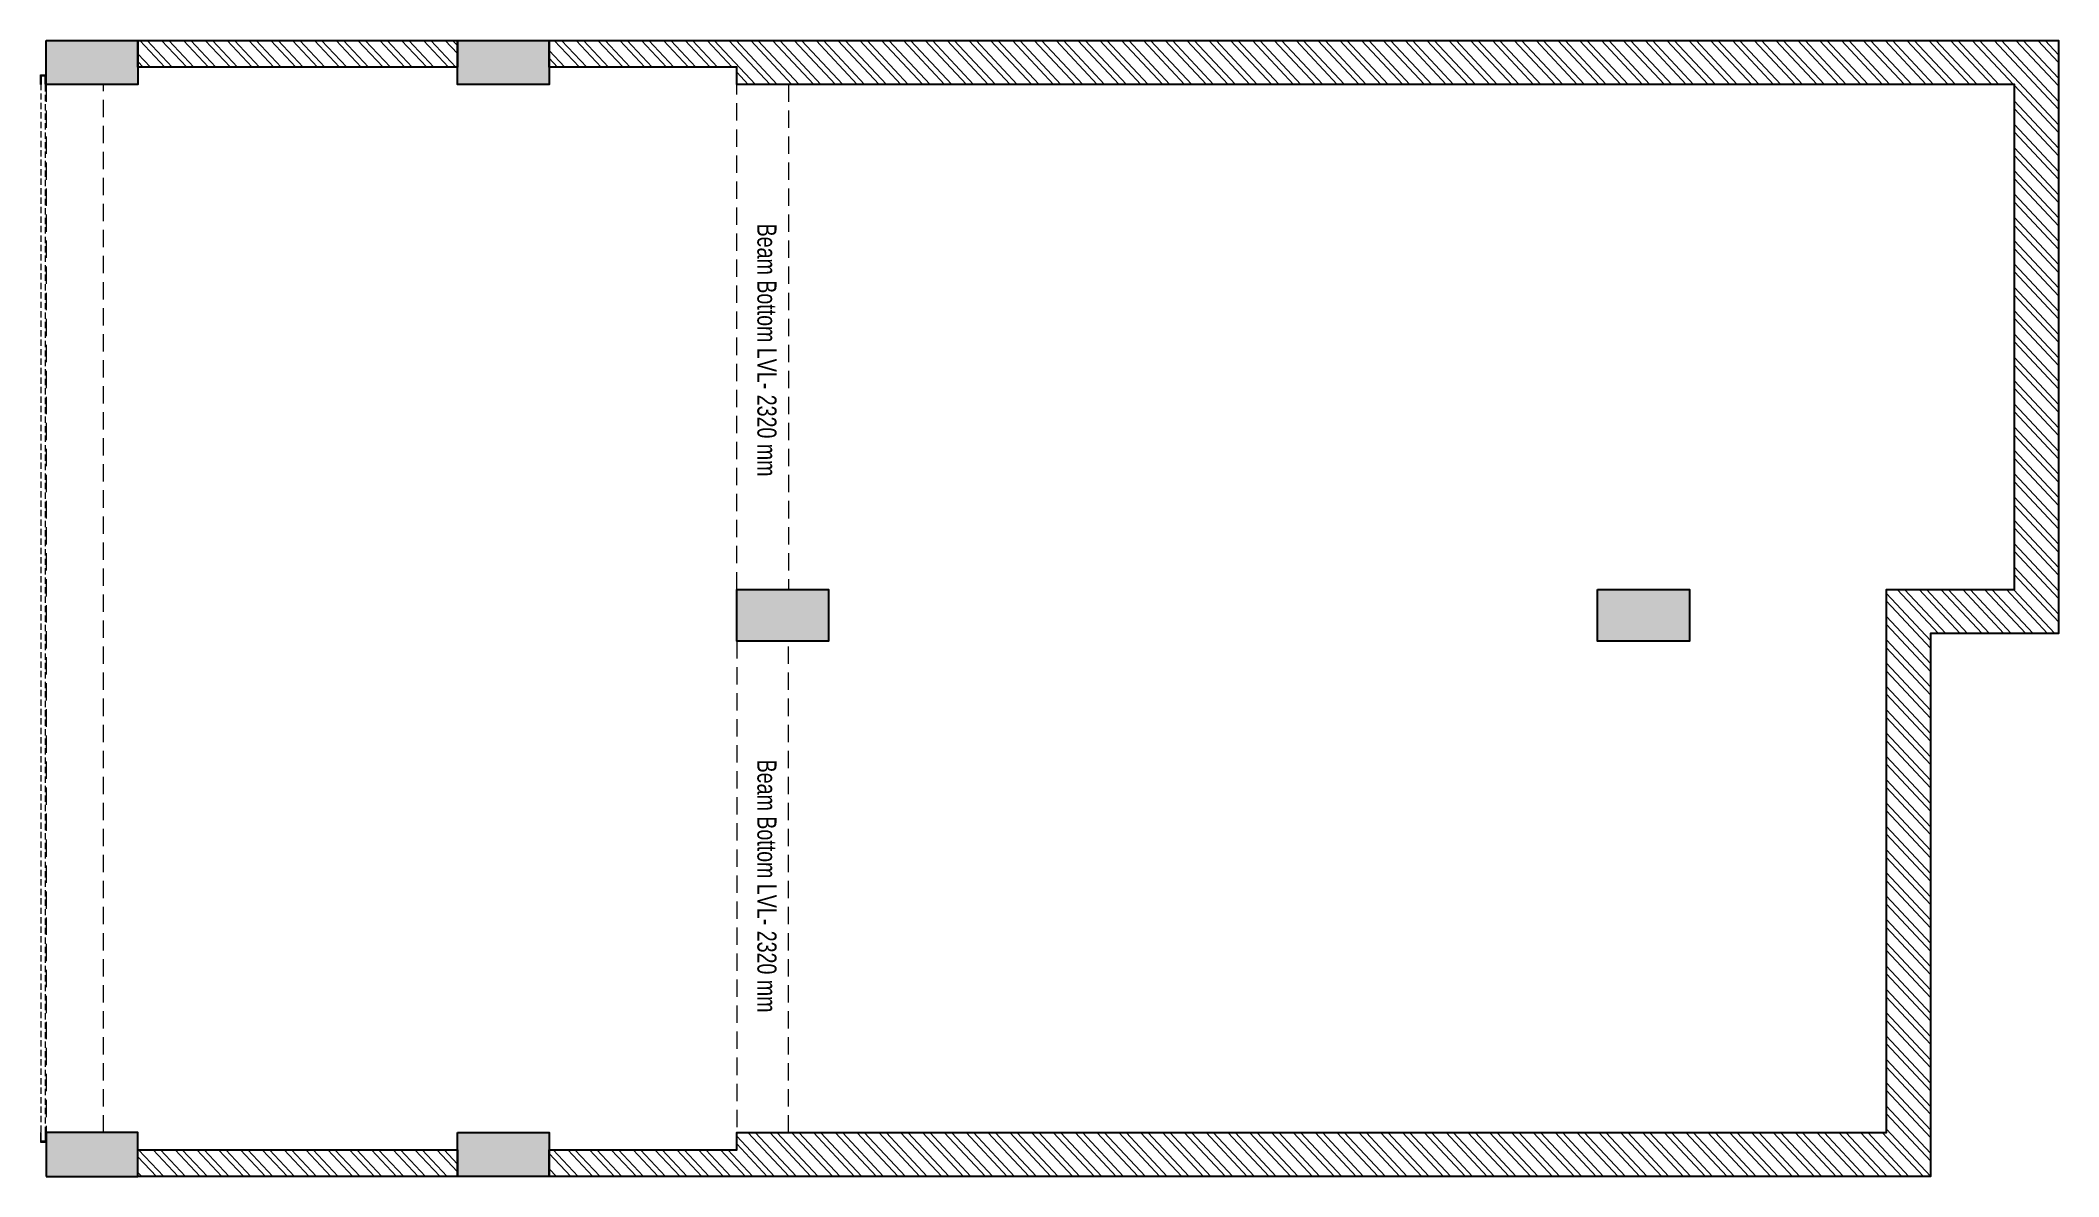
# Model space of a CAD drawing. Header units: feet. Extents: x -9880 to 670, y 0 to 5940.
import ezdxf

# ---------------------------------------------------------------- set-up
doc = ezdxf.new("R2010")
doc.units = ezdxf.units.FT
doc.header["$LTSCALE"] = 33
doc.header["$MEASUREMENT"] = 0
doc.linetypes.add('a_p6_plan_L18$0$HIDDEN', pattern=[0.375, 0.25, -0.125])
doc.linetypes.add('HIDDENX2', pattern=[0.75, 0.5, -0.25])
for name, color, linetype, lineweight in [('A-shutter', 8, 'Continuous', 18), ('beam', 90, 'Continuous', 9), ('LN-HATCH', 251, 'Continuous', 0), ('rolling shutter', 1, 'Continuous', 5)]:
    doc.layers.add(name, color=color, linetype=linetype, lineweight=lineweight)
doc.layers.add('A-WALL', color=1, linetype='Continuous')
doc.layers.add('column', color=10, linetype='Continuous')
doc.styles.get("Standard").update_dxf_attribs({"font": 'GILC____.TTF'})

# ---------------------------------------------------------------- blocks, each defined once
blk = doc.blocks.new('*U3')
at = {"layer": 'A-shutter', "color": 5, "ltscale": 10}
for points in [[(41039715, -1561539), (41039715, -1561544), (41039670, -1561544), (41039670, -1561564), (41039715, -1561564), (41039715, -1561569), (41039665, -1561569), (41039665, -1561539)], [(41045195, -1561539), (41045195, -1561544), (41045240, -1561544), (41045240, -1561564), (41045195, -1561564), (41045195, -1561569), (41045245, -1561569), (41045245, -1561539)]]:
    blk.add_lwpolyline(points, close=True, dxfattribs=at)
at = {"layer": 'A-shutter', "color": 5, "linetype": 'HIDDENX2', "ltscale": 2}
blk.add_lwpolyline([(41039670, -1561544), (41039670, -1561564), (41045240, -1561564), (41045240, -1561544)], close=True, dxfattribs=at)

msp = doc.modelspace()

# ---------------------------------------------------------------- hatches: boundary and pattern name
at = {"layer": 'column'}
h = msp.add_hatch(color=8, dxfattribs=at)
h.dxf.hatch_style = 1
h.paths.add_polyline_path([(-9370, 5710), (-9370, 5940), (-9850, 5940), (-9850, 5710)])
h.paths.add_polyline_path([(-9370, 0), (-9370, 230), (-9850, 230), (-9850, 0)])
h.paths.add_polyline_path([(-7220, 0), (-7220, 230), (-7700, 230), (-7700, 0)])
h.paths.add_polyline_path([(-7220, 5710), (-7220, 5940), (-7700, 5940), (-7700, 5710)])
h = msp.add_hatch(color=8, dxfattribs=at)
h.dxf.hatch_style = 1
h.paths.add_polyline_path([(-1260, 2800), (-1260, 3070), (-1740, 3070), (-1740, 2800)])
h.paths.add_polyline_path([(-5760, 2800), (-5760, 3070), (-6240, 3070), (-6240, 2800)])
at = {"layer": 'LN-HATCH'}
h = msp.add_hatch(dxfattribs=at)
h.set_pattern_fill('ANSI32', color=256, scale=222, angle=88.11)
h.set_pattern_definition([(133.11, (-3472457.38, 5461264.69), (-60.7760807, -56.89315), []), (133.11, (-3472456.08, 5461303.91), (-60.7760807, -56.89315), [])])
h.paths.add_polyline_path([(-7220, 5940), (670, 5940), (670, 2840), (0, 2840), (0, 0), (-7220, 0), (-7220, 140), (-6240, 140), (-6240, 230), (-230, 230), (-230, 3070), (440, 3070), (440, 5710), (-6240, 5710), (-6240, 5800), (-7220, 5800)])
h.paths.add_polyline_path([(-9370, 5940), (-7700, 5940), (-7700, 5800), (-9370, 5800)])
h.paths.add_polyline_path([(-9370, 140), (-7700, 140), (-7700, 0), (-9370, 0)])

# ---------------------------------------------------------------- linework, layer by layer
at = {"layer": 'A-WALL'}
for points in [[(-9370, 5940), (-7700, 5940), (-7700, 5800), (-9370, 5800)], [(-7220, 5940), (670, 5940), (670, 2840), (0, 2840), (0, 0), (-7220, 0), (-7220, 140), (-6240, 140), (-6240, 230), (-230, 230), (-230, 3070), (440, 3070), (440, 5710), (-6240, 5710), (-6240, 5800), (-7220, 5800)], [(-9370, 140), (-7700, 140), (-7700, 0), (-9370, 0)]]:
    msp.add_lwpolyline(points, close=True, dxfattribs=at)
at = {"layer": 'beam', "linetype": 'a_p6_plan_L18$0$HIDDEN', "lineweight": 5, "ltscale": 11}
for points in [[(-9850, 230), (-9550, 230), (-9550, 5710), (-9850, 5710)], [(-5970, 3070), (-6240, 3070), (-6240, 5710), (-5970, 5710)], [(-5970, 2800), (-6240, 2800), (-6240, 230), (-5970, 230)]]:
    msp.add_lwpolyline(points, close=True, dxfattribs=at)
at = {"layer": 'column'}
for points in [[(-9850, 5940), (-9370, 5940), (-9370, 5710), (-9850, 5710)], [(-7700, 5940), (-7220, 5940), (-7220, 5710), (-7700, 5710)], [(-6240, 3070), (-5760, 3070), (-5760, 2800), (-6240, 2800)], [(-1740, 3070), (-1260, 3070), (-1260, 2800), (-1740, 2800)], [(-9850, 0), (-9370, 0), (-9370, 230), (-9850, 230)], [(-7700, 230), (-7220, 230), (-7220, 0), (-7700, 0)]]:
    msp.add_lwpolyline(points, close=True, dxfattribs=at)

# ---------------------------------------------------------------- block references
at = {"layer": 'rolling shutter', "color": 2, "xscale": -1, "rotation": 270}
msp.add_blockref('*U3', (1551689, -41039485), dxfattribs=at)

# ---------------------------------------------------------------- texts
at = {"layer": 'beam', "linetype": 'a_p6_plan_L18$0$HIDDEN', "lineweight": 5, "ltscale": 11, "char_height": 100, "attachment_point": 1, "rotation": 270}
for insert in [(-6032, 4982), (-6032, 2180)]:
    msp.add_mtext_dynamic_manual_height_columns('Beam Bottom LVL- 2320 mm', width=1285.01, gutter_width=364, heights=[0], dxfattribs=dict(at, insert=insert))

doc.saveas('drawing.dxf')
